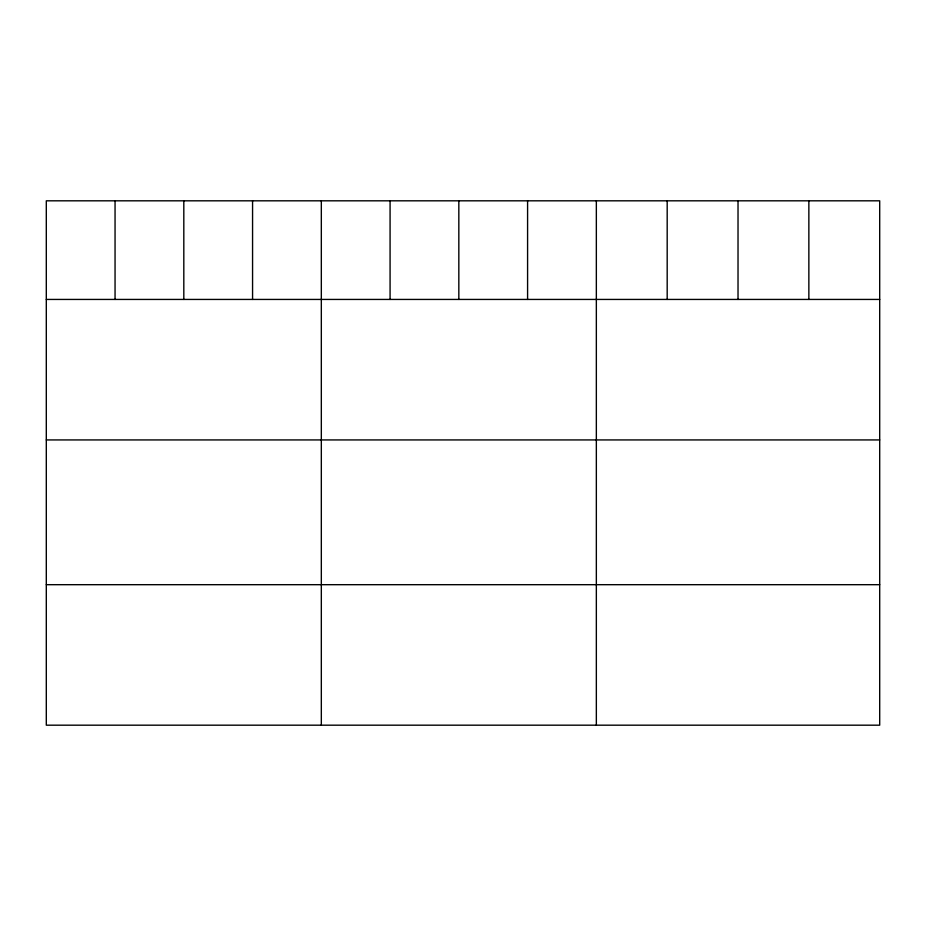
<?xml version="1.0" encoding="UTF-8"?>
<svg xmlns="http://www.w3.org/2000/svg" width="926" height="926" viewBox="0 0 926 926"><rect width="100%" height="100%" fill="white"/><g stroke="black" fill="none" stroke-linecap="round" stroke-linejoin="round"><path stroke-width="1.39" d="M879.7 299.434L879.7 725.185L46.3 725.185L46.3 200.815L879.7 200.815L879.7 299.434L46.3 299.434M46.3 439.931L879.7 439.931M46.3 584.688L879.7 584.688M808.861 200.815L808.861 299.434M738.022 200.815L738.022 299.434M667.183 200.815L667.183 299.434M596.344 200.815L596.344 725.185M527.588 200.815L527.588 299.434M458.833 200.815L458.833 299.434M390.077 200.815L390.077 299.434M321.322 200.815L321.322 725.185M252.566 200.815L252.566 299.434M183.811 200.815L183.811 299.434M115.056 200.815L115.056 299.434"/></g></svg>
